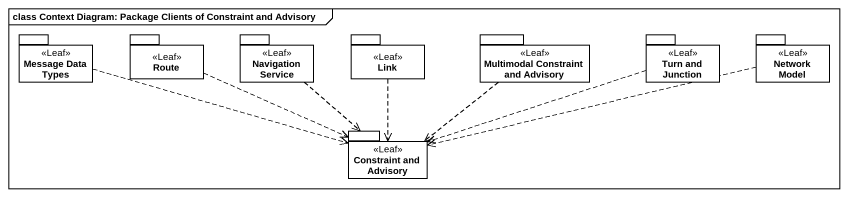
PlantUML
@startuml
mainframe class Context Diagram: Package Clients of Constraint and Advisory
package "Message Data Types" as Message_Data_Types <<Leaf>> {
}
package Route <<Leaf>> {
}
package "Navigation Service" as Navigation_Service <<Leaf>> {
}
package Link <<Leaf>> {
}
package "Multimodal Constraint and Advisory" as Multimodal_Constraint_and <<Leaf>> {
}
package "Turn and Junction" as Turn_and_Junction <<Leaf>> {
}
package "Network Model" as Network_Model <<Leaf>> {
}
package "Constraint and Advisory" as Constraint_and_Advisory <<Leaf>> {
}
Message_Data_Types .right.> Constraint_and_Advisory
Route .right.> Constraint_and_Advisory
Navigation_Service ..> Constraint_and_Advisory
Link ..> Constraint_and_Advisory
Multimodal_Constraint_and ..> Constraint_and_Advisory
Turn_and_Junction .left.> Constraint_and_Advisory
Network_Model .left.> Constraint_and_Advisory
@enduml
